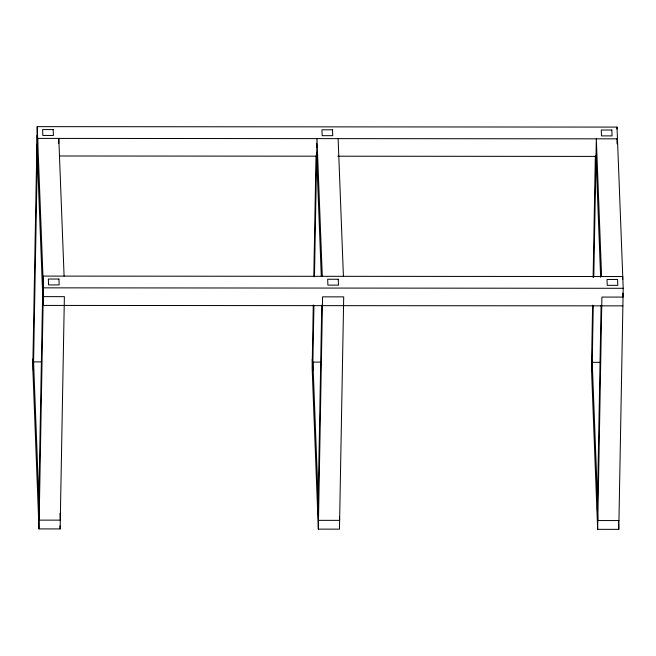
<?xml version="1.0" encoding="UTF-8"?>
<svg xmlns="http://www.w3.org/2000/svg" width="656" height="656" viewBox="0 0 656 656"><rect width="100%" height="100%" fill="white"/><g stroke="black" fill="none" stroke-linecap="round" stroke-linejoin="round"><path stroke-width="0.98" d="M592.614 305.163L591.458 368.139L597.649 529.343L618.788 529.359L623.2 288.296L617.009 127.092L37.212 126.641L32.8 367.704L38.991 528.908L60.131 528.925L64.378 296.651L43.239 296.635L42.952 276.094L622.749 276.537L622.692 279.472M37.343 155.972L33.415 370.673L32.964 358.914M42.632 293.667L38.704 508.367L39.155 520.126L60.295 520.142L60.032 513.279M38.991 528.908L43.403 287.845L37.212 126.641M58.712 143.295L58.802 138.416L64.091 276.11M313.281 304.95L312.133 367.918L318.324 529.13L339.464 529.146L343.711 296.865L322.572 296.848L318.324 529.13M313.806 276.324L316.012 155.677M313.937 305.458L312.74 370.886L312.289 359.135M314.462 276.832L316.987 138.613L322.285 276.307M321.752 305.13L318.029 508.58L318.48 520.339L339.619 520.356L339.472 516.436M593.114 277.562L595.345 155.898M593.27 305.671L592.073 371.099L591.622 359.349M593.795 277.045L596.32 138.826L601.609 276.52M601.085 305.343L597.362 508.802L597.813 520.552L618.952 520.569M597.649 529.343L601.905 297.07L623.036 297.086L622.888 293.166M616.968 129.043L617.009 127.092M617.37 143.73L617.46 138.842L37.663 138.4L37.499 147.182L37.048 135.431M59.499 155.989L316.668 156.185M337.807 156.202L596.001 156.407M43.403 287.845L623.2 288.296M622.88 305.868L43.083 305.425L36.892 144.222M41.623 361.891L33.571 361.882L38.86 499.577M320.956 362.104L312.904 362.096L318.193 499.798M600.281 362.317L592.229 362.317L597.518 500.011M616.96 138.818L617.148 143.713M618.477 521.192L618.788 529.359M595.976 155.874L600.642 277.291M338.127 138.629L343.416 276.324M316.676 143.484L316.832 147.403M316.52 152.274L321.276 276.053M60.016 525.866L60.131 528.925M53.177 129.593L42.607 129.585L42.837 135.464L53.407 135.472L53.177 129.593M332.51 129.806L321.94 129.798L322.162 135.677L332.731 135.685L332.51 129.806M611.835 130.027L601.265 130.019L601.495 135.89L612.064 135.899L611.835 130.027M58.917 279.046L48.347 279.038L48.577 284.917L59.147 284.917L58.917 279.046M338.25 279.259L327.68 279.251L327.902 285.13L338.471 285.139L338.25 279.259M617.575 279.472L607.005 279.464L607.235 285.344L617.804 285.352L617.575 279.472"/></g></svg>
